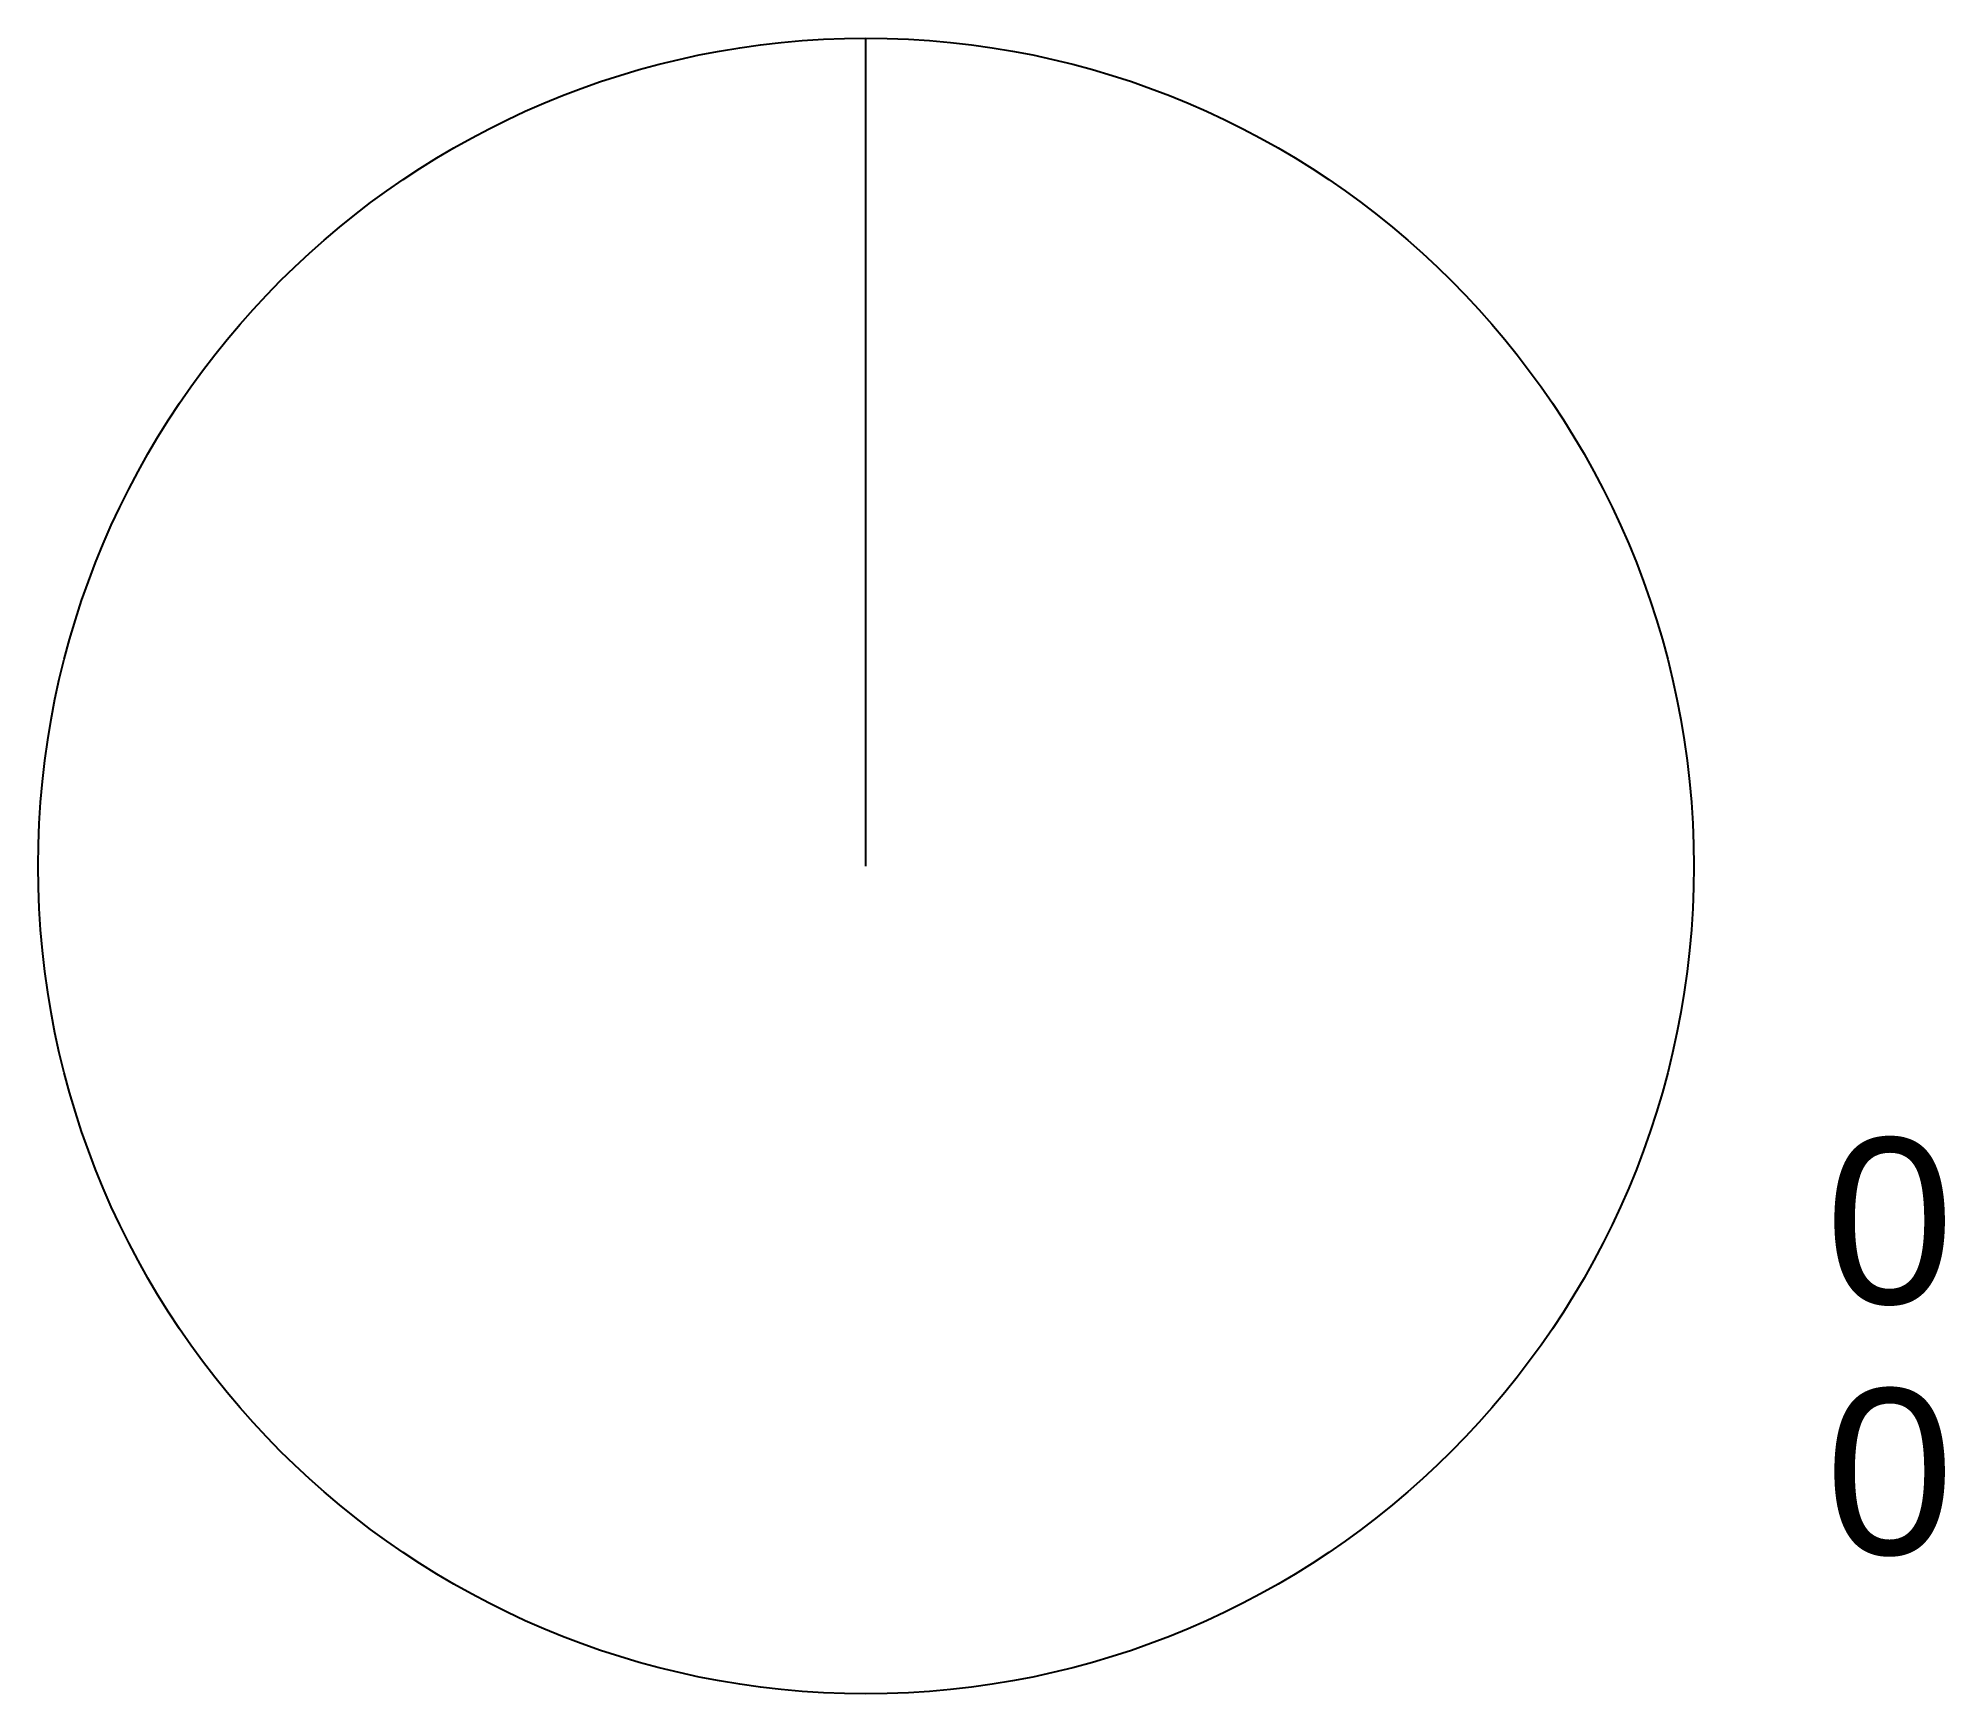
# Model space of a CAD drawing. Header units: millimetres. Extents: x -1 to 1.3, y -1 to 1.
import ezdxf

# ---------------------------------------------------------------- set-up
doc = ezdxf.new("R2010")
doc.units = ezdxf.units.MM
doc.styles.get("Standard").update_dxf_attribs({"font": 'arial.ttf'})

# ---------------------------------------------------------------- blocks, each defined once
blk = doc.blocks.new('simple_geodata')
blk.add_line((0, 0), (0, 1))
blk.add_circle((0, 0), 1)
for tag, p in [('LAT', (1.1589, -0.5287)), ('LONG', (1.1589, -0.8316))]:
    blk.add_attdef(tag, p, '', height=0.2)

msp = doc.modelspace()

# ---------------------------------------------------------------- block references
msp.add_blockref('simple_geodata', (0, 0)).add_auto_attribs({'LAT': '0', 'LONG': '0'})

doc.saveas('drawing.dxf')
